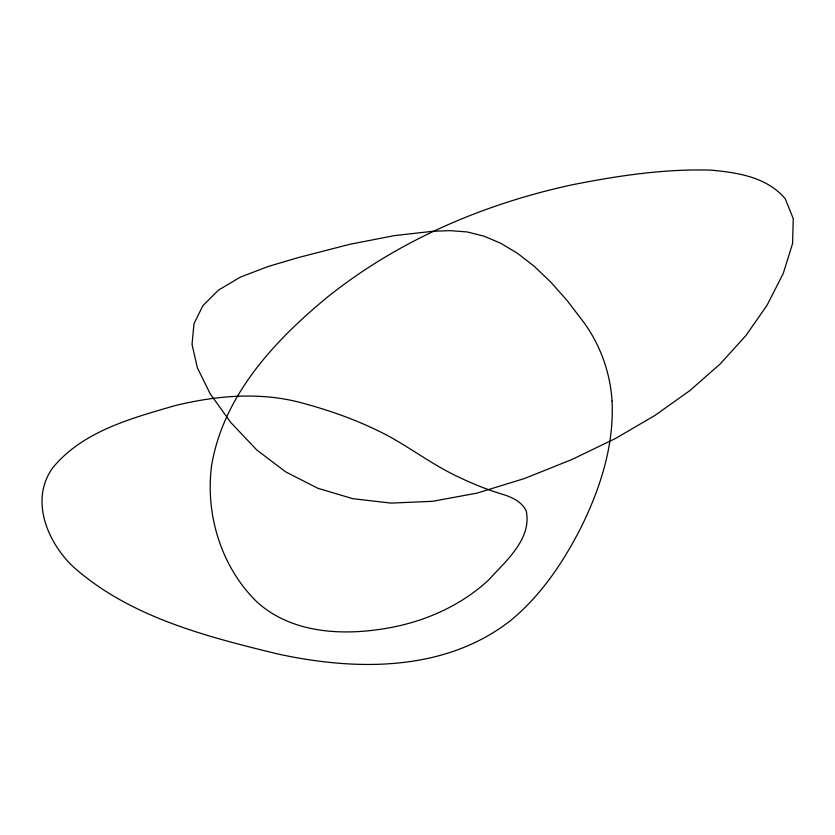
<?xml version="1.0" encoding="UTF-8"?>
<svg xmlns="http://www.w3.org/2000/svg" width="835" height="835" viewBox="0 0 835 835"><rect width="100%" height="100%" fill="white"/><g stroke="black" fill="none" stroke-linecap="round" stroke-linejoin="round"><path stroke-width="1.25" d="M612.055 401.144C614.268 445.431 600.24 488.506 580.878 527.793C563.124 562.352 541.247 595.198 511.062 620.154C445.076 672.206 355.418 671.016 277.189 653.826C205.859 636.437 130.479 617.211 74.054 567.518C47.647 543.178 29.288 499.789 52.918 467.569C82.999 431.173 131.22 418.408 174.724 405.695C215.117 395.821 257.973 391.782 298.711 402.094C329.71 410.225 360.146 420.986 388.494 436.058C412.187 449.053 433.856 465.533 458.446 476.952C473.142 484.06 488.36 490.082 504.006 494.758C512.909 497.639 522.042 502.117 526.248 510.989C532.02 539.128 505.666 561.151 488.726 579.887C458.791 607.671 419.671 623.839 379.497 629.413C337.423 635.55 290.121 631.886 257.17 602.139C221.358 567.414 205.201 514.882 211.568 465.784C223.175 395.821 274.183 341.066 326.934 297.521C397.773 240.678 483.11 204.157 571.495 184.942C617.441 175.799 664.065 168.722 711.044 170.142C737.743 172.595 767.041 177.041 785.276 198.834L793.25 218.603L792.592 243.486L783.23 273.473L767.062 305.224L746.041 335.409L720.25 363.903L689.804 390.634L654.828 415.506L615.51 438.469L572.027 459.469L524.62 478.465L476.921 493.151L432.405 501.313L391.051 503.108L352.85 498.693L317.77 488.245L285.747 471.932L256.762 449.95L230.763 422.51L210.169 393.765L197.342 367.734L192.029 344.396L193.981 323.719L202.884 305.662L218.446 290.152L240.303 277.136L268.129 266.511L297.552 257.785L349.656 244.331L394.329 235.627L433 231.264L450.42 230.637L467.235 231.953L484.008 236.159L500.729 243.256L517.429 253.266L534.097 266.188L550.756 282.063L567.414 300.903L584.072 322.738A135.562 121.816 70.9 0 1 612.045 401.144"/></g></svg>
